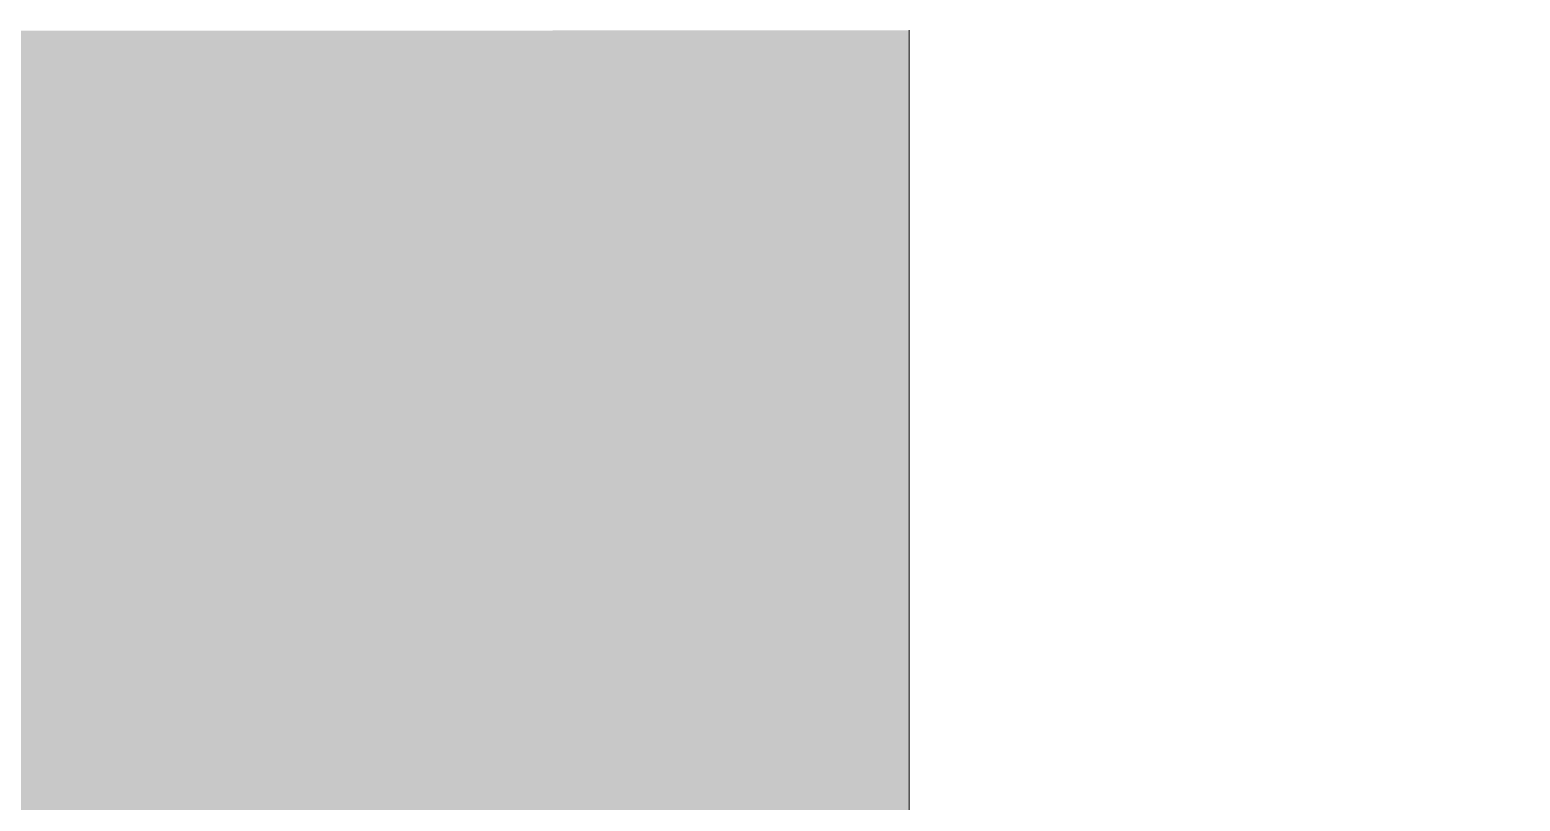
# Model space of a CAD drawing. Header units: millimetres. Extents: x 63201 to 101610, y -2505 to 12270.
# Drawn here: x 92247.5 to 92333.8, y 9022.8 to 9067.5 of the extents above; entities that cross this region are included whole.
import ezdxf

# ---------------------------------------------------------------- set-up
doc = ezdxf.new("R2010")
doc.units = ezdxf.units.MM
doc.layers.add('0-2', color=7, linetype='Continuous', lineweight=9, transparency=0.7)
doc.layers.add('A-WALL-PATT', color=7, linetype='Continuous', lineweight=9)
doc.layers.add('P-SANR-FIXT', color=7, linetype='Continuous', lineweight=9)

# ---------------------------------------------------------------- blocks, each defined once
blk = doc.blocks.new('Sanitary_Toilet-Accessories_Gessi_Wall-mounted-paper-roll-holder-65449 - Chrome-30916167-Развертка 3_11-3')
at = {"layer": '0-2'}
for points in [[(-69740.322, 9066.402), (-69685.765, 9066.444), (-69685.765, 9067.444), (-69804.765, 9067.398), (-69804.765, 9066.444), (-69745.265, 9066.402)], [(-69771.09, 9007.299), (-69697.437, 9007.5), (-69696.313, 9010.215), (-69693.708, 9014.213), (-69691.883, 9016.168), (-69688.496, 9018.812), (-69685.765, 9020.68), (-69685.765, 9066.444), (-69804.765, 9066.444), (-69804.765, 9007.458), (-69774.334, 9007.315)]]:
    blk.add_hatch(color=256, dxfattribs=at).paths.add_polyline_path(points)
at = {"layer": 'P-SANR-FIXT'}
for p, q in [((-69685.765, 9067.454), (-69685.765, 9066.694)), ((-69685.765, 9066.608), (-69685.765, 9067.451)), ((-69685.765, 9067.444), (-69685.765, 9066.743)), ((-69685.765, 9005.471), (-69685.765, 9067.444)), ((-69685.765, 9066.743), (-69685.765, 9061.547)), ((-69685.765, 9066.617), (-69685.765, 9065.552)), ((-69685.765, 9061.62), (-69685.765, 9066.608)), ((-69685.765, 9066.284), (-69685.765, 9064.76)), ((-69685.765, 9005.5), (-69685.765, 9066.284)), ((-69685.765, 9065.552), (-69685.765, 9063.198)), ((-69685.765, 9064.76), (-69685.765, 9062.907)), ((-69685.765, 9063.198), (-69685.765, 9060.429)), ((-69685.765, 9062.907), (-69685.765, 9060.695)), ((-69685.765, 9046.339), (-69685.765, 9061.62)), ((-69685.765, 9061.547), (-69685.765, 9046.149)), ((-69685.765, 9060.695), (-69685.765, 9056.774)), ((-69685.765, 9060.429), (-69685.765, 9057.607)), ((-69685.765, 9057.607), (-69685.765, 9052.539)), ((-69685.765, 9056.774), (-69685.765, 9054.409)), ((-69685.765, 9054.409), (-69685.765, 9036.162)), ((-69685.765, 9052.539), (-69685.765, 9050.309)), ((-69685.765, 9050.18), (-69685.765, 9040.812)), ((-69685.765, 9036.77), (-69685.765, 9046.263)), ((-69685.765, 9046.096), (-69685.765, 9012.833)), ((-69685.765, 9040.812), (-69685.765, 9037.643)), ((-69685.765, 9037.643), (-69685.765, 9030.234)), ((-69685.765, 9008.018), (-69685.765, 9036.717)), ((-69685.765, 9036.162), (-69685.765, 9031.168)), ((-69685.765, 9031.168), (-69685.765, 9025.341)), ((-69685.765, 9030.234), (-69685.765, 9023.08)), ((-69685.765, 9025.341), (-69685.765, 9019.215)), ((-69685.765, 9023.08), (-69685.765, 9018.237))]:
    blk.add_line(p, q, dxfattribs=at)

msp = doc.modelspace()

# ---------------------------------------------------------------- hatches: boundary and pattern name
at = {"layer": 'A-WALL-PATT'}
h = msp.add_hatch(dxfattribs=at)
h.set_pattern_fill('FP_22', color=256, style=0, pattern_type=2)
h.set_pattern_definition([(90, (92807.75, 8400), (-600, 4e-14), []), (180, (92807.75, 8400), (-7e-14, -600), [])])
h.paths.add_polyline_path([(91650.924, 8400), (92207.254, 8400), (92207.229, 8667.944), (92202.521, 8673.606), (92191.87, 8688.513), (92183.54, 8702.96), (92175.042, 8721.809), (92172.945, 8727.578), (92167.466, 8745.851), (92166.352, 8750.761), (92164.24, 8762.893), (92162.132, 8782.211), (92162.132, 8800), (92207.254, 8800), (92207.254, 8992.673), (92170.369, 8992.463), (92170.369, 8990.5), (92166.869, 8990.5), (92166.734, 8992.701), (92165.195, 8995.578), (92164.73, 8997.331), (92164.495, 9000.936), (92165.195, 9004.422), (92166.702, 9007.249), (92166.869, 9007.516), (92166.869, 9009.5), (92170.369, 9009.5), (92170.369, 9007.5), (92179.369, 9007.537), (92179.369, 9067.444), (92298.369, 9067.398), (92298.369, 9020.344), (92302.616, 9021.878), (92308.514, 9022.427), (92314.566, 9021.474), (92314.822, 9021.399), (92318.909, 9019.542), (92321.783, 9017.682), (92324.902, 9014.595), (92326.643, 9012.374), (92328.849, 9008.128), (92329.512, 9005.934), (92330.092, 9003.52), (92330.47, 9000), (92673.428, 9000), (92677.254, 9150), (92677.254, 9190), (92742.254, 9190), (92742.254, 9195), (92743.026, 9197.625), (92745.483, 9199.533), (92748.028, 9200), (92772.94, 9199.819), (92774.835, 9199.212), (92776.588, 9197.403), (92777.254, 9195), (92777.254, 9190), (92807.254, 9190), (92807.254, 10200), (91286.634, 10200), (91286.634, 9220), (91304.134, 9220), (91304.134, 9204), (91324.134, 9204), (91324.134, 9170), (91304.134, 9170), (91304.134, 8500), (91324.134, 8500), (91324.134, 8400), (91516.526, 8400), (91516.526, 8410), (91523.562, 8410), (91523.689, 8432.929), (91526.063, 8432.929), (91526.063, 8602.929), (91527.006, 8606.111), (91528, 8607.671), (91528.605, 8608.243), (91530.477, 8609.187), (91533.134, 8609.998), (91533.134, 10050), (91549.134, 10050), (91549.191, 8609.98), (91553.424, 8608.386), (91554.319, 8607.575), (91555.644, 8605.679), (91556.205, 8602.929), (91556.205, 8432.929), (91558.706, 8432.929), (91558.706, 8410), (91565.742, 8410), (91565.742, 8400), (91566.101, 8400)])
h.paths.add_polyline_path([(91298.836, 8400), (91298.836, 8500), (90444.134, 8500), (90444.134, 9170), (91298.836, 9170), (91298.836, 9204), (91286.634, 9204), (91286.634, 9200), (90424.134, 9200), (90424.134, 9204), (90169.285, 9204), (90169.285, 9220), (90424.134, 9220), (90424.134, 10200), (90155.134, 10200), (90155.134, 8400), (91141.984, 8400)])
h.paths.add_polyline_path([(90369.588, 8500), (90169.285, 8500), (90169.285, 9170), (90439.285, 9170), (90439.285, 8500)])
h.paths.add_polyline_path([(92320.869, 9000), (92320.877, 9000), (92321.122, 9001.21)])

# ---------------------------------------------------------------- block references
at = {"layer": 'P-SANR-FIXT'}
msp.add_blockref('Sanitary_Toilet-Accessories_Gessi_Wall-mounted-paper-roll-holder-65449 - Chrome-30916167-Развертка 3_11-3', (161984.134, 0), dxfattribs=at)

doc.saveas('drawing.dxf')
